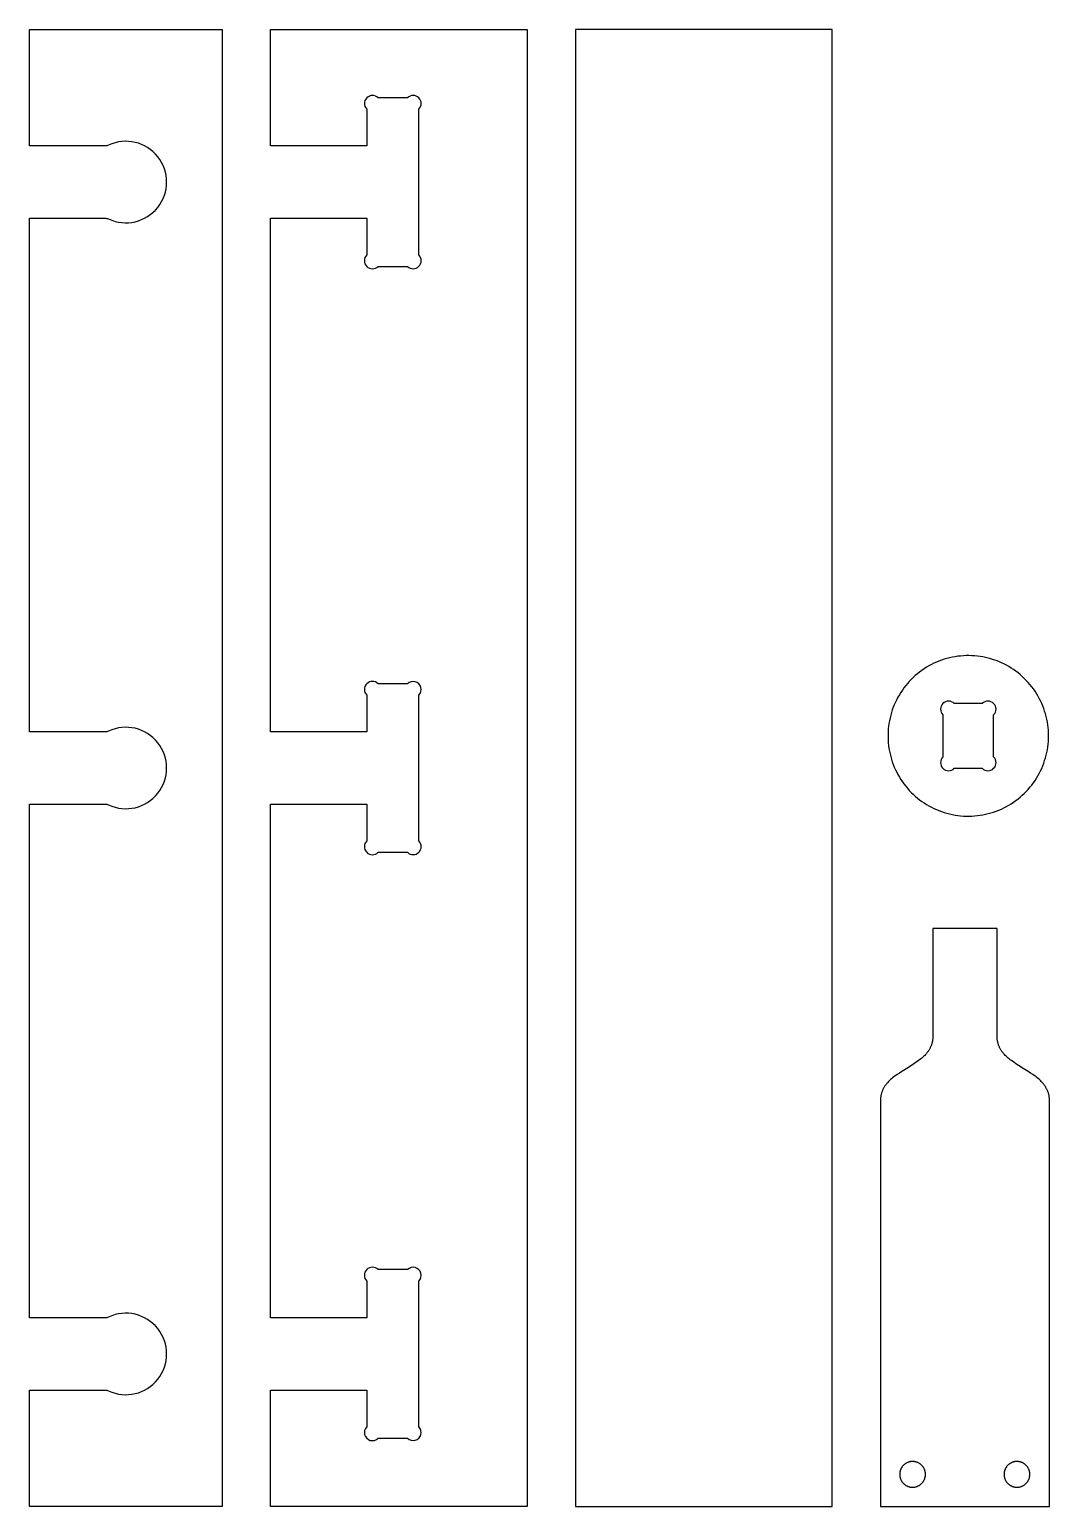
# Model space of a CAD drawing. Extents: x 0 to 15.9, y 0 to 23.
import ezdxf

# ---------------------------------------------------------------- set-up
doc = ezdxf.new("R2010")
doc.units = 0
doc.header["$MEASUREMENT"] = 0
doc.layers.add('2D_MODEL', color=18, linetype='CONTINUOUS')

msp = doc.modelspace()

# ---------------------------------------------------------------- linework, layer by layer
at = {"layer": '2D_MODEL'}
for points in [[(8.5, 23), (8.5, 0), (12.5, 0), (12.5, 23)], [(15.867, 12), (15.866, 12.043), (15.864, 12.087), (15.86, 12.13), (15.855, 12.173), (15.848, 12.216), (15.84, 12.258), (15.83, 12.301), (15.819, 12.343), (15.806, 12.384), (15.792, 12.425), (15.777, 12.466), (15.76, 12.506), (15.742, 12.545), (15.722, 12.584), (15.701, 12.622), (15.679, 12.659), (15.656, 12.696), (15.631, 12.731), (15.605, 12.766), (15.578, 12.8), (15.549, 12.833), (15.52, 12.865), (15.489, 12.895), (15.458, 12.925), (15.425, 12.954), (15.392, 12.981), (15.357, 13.007), (15.322, 13.033), (15.285, 13.056), (15.248, 13.079), (15.21, 13.1), (15.172, 13.12), (15.133, 13.139), (15.093, 13.156), (15.052, 13.172), (15.012, 13.186), (14.97, 13.199), (14.928, 13.211), (14.886, 13.221), (14.844, 13.229), (14.801, 13.236), (14.758, 13.242), (14.715, 13.246), (14.671, 13.249), (14.628, 13.25), (14.584, 13.25), (14.541, 13.248), (14.498, 13.244), (14.455, 13.239), (14.412, 13.233), (14.369, 13.225), (14.327, 13.216), (14.285, 13.205), (14.243, 13.193), (14.202, 13.179), (14.161, 13.164), (14.121, 13.147), (14.082, 13.13), (14.043, 13.11), (14.005, 13.09), (13.967, 13.068), (13.93, 13.045), (13.895, 13.02), (13.86, 12.994), (13.826, 12.968), (13.792, 12.94), (13.76, 12.91), (13.729, 12.88), (13.699, 12.849), (13.67, 12.816), (13.643, 12.783), (13.616, 12.749), (13.591, 12.714), (13.567, 12.677), (13.544, 12.641), (13.522, 12.603), (13.502, 12.565), (13.483, 12.526), (13.465, 12.486), (13.449, 12.446), (13.434, 12.405), (13.421, 12.364), (13.409, 12.322), (13.399, 12.28), (13.39, 12.237), (13.382, 12.194), (13.376, 12.151), (13.372, 12.108), (13.369, 12.065), (13.367, 12.022), (13.367, 11.978), (13.369, 11.935), (13.372, 11.892), (13.376, 11.849), (13.382, 11.806), (13.39, 11.763), (13.399, 11.72), (13.409, 11.678), (13.421, 11.636), (13.434, 11.595), (13.449, 11.554), (13.465, 11.514), (13.483, 11.474), (13.502, 11.435), (13.522, 11.397), (13.544, 11.359), (13.567, 11.323), (13.591, 11.286), (13.616, 11.251), (13.643, 11.217), (13.67, 11.184), (13.699, 11.151), (13.729, 11.12), (13.76, 11.09), (13.792, 11.06), (13.826, 11.032), (13.86, 11.006), (13.895, 10.98), (13.93, 10.955), (13.967, 10.932), (14.005, 10.91), (14.043, 10.89), (14.082, 10.87), (14.121, 10.853), (14.161, 10.836), (14.202, 10.821), (14.243, 10.807), (14.285, 10.795), (14.327, 10.784), (14.369, 10.775), (14.412, 10.767), (14.455, 10.761), (14.498, 10.756), (14.541, 10.752), (14.584, 10.75), (14.628, 10.75), (14.671, 10.751), (14.715, 10.754), (14.758, 10.758), (14.801, 10.764), (14.844, 10.771), (14.886, 10.779), (14.928, 10.789), (14.97, 10.801), (15.012, 10.814), (15.052, 10.828), (15.093, 10.844), (15.133, 10.861), (15.172, 10.88), (15.21, 10.9), (15.248, 10.921), (15.285, 10.944), (15.322, 10.967), (15.357, 10.993), (15.392, 11.019), (15.425, 11.046), (15.458, 11.075), (15.489, 11.105), (15.52, 11.135), (15.549, 11.167), (15.578, 11.2), (15.605, 11.234), (15.631, 11.269), (15.656, 11.304), (15.679, 11.341), (15.701, 11.378), (15.722, 11.416), (15.742, 11.455), (15.76, 11.494), (15.777, 11.534), (15.792, 11.575), (15.806, 11.616), (15.819, 11.657), (15.83, 11.699), (15.84, 11.742), (15.848, 11.784), (15.855, 11.827), (15.86, 11.87), (15.864, 11.913), (15.866, 11.957)], [(15.881, 0), (15.881, 6.322), (15.881, 6.333), (15.88, 6.345), (15.88, 6.356), (15.879, 6.367), (15.877, 6.378), (15.876, 6.389), (15.874, 6.399), (15.872, 6.41), (15.869, 6.42), (15.867, 6.43), (15.864, 6.44), (15.861, 6.45), (15.857, 6.46), (15.854, 6.469), (15.85, 6.478), (15.846, 6.488), (15.842, 6.497), (15.837, 6.506), (15.832, 6.514), (15.827, 6.523), (15.822, 6.532), (15.817, 6.54), (15.811, 6.549), (15.806, 6.557), (15.8, 6.565), (15.794, 6.573), (15.787, 6.581), (15.781, 6.588), (15.774, 6.596), (15.768, 6.604), (15.754, 6.618), (15.739, 6.633), (15.724, 6.647), (15.708, 6.661), (15.692, 6.674), (15.675, 6.688), (15.658, 6.701), (15.623, 6.726), (15.587, 6.75), (15.549, 6.774), (15.473, 6.822), (15.397, 6.869), (15.36, 6.893), (15.324, 6.917), (15.288, 6.943), (15.271, 6.956), (15.255, 6.969), (15.238, 6.982), (15.223, 6.996), (15.208, 7.01), (15.193, 7.025), (15.179, 7.04), (15.172, 7.047), (15.165, 7.055), (15.159, 7.063), (15.153, 7.07), (15.147, 7.078), (15.141, 7.086), (15.135, 7.095), (15.129, 7.103), (15.124, 7.111), (15.119, 7.12), (15.114, 7.129), (15.109, 7.138), (15.105, 7.146), (15.101, 7.156), (15.096, 7.165), (15.093, 7.174), (15.089, 7.184), (15.086, 7.193), (15.083, 7.203), (15.08, 7.213), (15.077, 7.223), (15.075, 7.233), (15.073, 7.244), (15.071, 7.254), (15.069, 7.265), (15.068, 7.276), (15.067, 7.287), (15.066, 7.299), (15.066, 7.31), (15.066, 7.322), (15.066, 9), (14.066, 9), (14.066, 7.322), (14.065, 7.31), (14.065, 7.299), (14.064, 7.287), (14.063, 7.276), (14.062, 7.265), (14.06, 7.254), (14.058, 7.244), (14.056, 7.233), (14.054, 7.223), (14.051, 7.213), (14.048, 7.203), (14.045, 7.193), (14.042, 7.184), (14.038, 7.174), (14.035, 7.165), (14.03, 7.156), (14.026, 7.146), (14.022, 7.138), (14.017, 7.129), (14.012, 7.12), (14.007, 7.111), (14.002, 7.103), (13.996, 7.095), (13.99, 7.086), (13.984, 7.078), (13.978, 7.07), (13.972, 7.063), (13.966, 7.055), (13.959, 7.047), (13.952, 7.04), (13.938, 7.025), (13.923, 7.01), (13.908, 6.996), (13.893, 6.982), (13.876, 6.969), (13.86, 6.956), (13.843, 6.943), (13.807, 6.917), (13.771, 6.893), (13.734, 6.869), (13.658, 6.822), (13.582, 6.774), (13.544, 6.75), (13.508, 6.726), (13.473, 6.701), (13.456, 6.688), (13.439, 6.674), (13.423, 6.661), (13.407, 6.647), (13.392, 6.633), (13.377, 6.618), (13.363, 6.604), (13.357, 6.596), (13.35, 6.588), (13.344, 6.581), (13.337, 6.573), (13.331, 6.565), (13.325, 6.557), (13.32, 6.549), (13.314, 6.54), (13.309, 6.532), (13.304, 6.523), (13.299, 6.514), (13.294, 6.506), (13.289, 6.497), (13.285, 6.488), (13.281, 6.478), (13.277, 6.469), (13.274, 6.46), (13.27, 6.45), (13.267, 6.44), (13.264, 6.43), (13.262, 6.42), (13.259, 6.41), (13.257, 6.399), (13.255, 6.389), (13.254, 6.378), (13.252, 6.367), (13.251, 6.356), (13.251, 6.345), (13.25, 6.333), (13.25, 6.322), (13.25, 0)], [(13.95, 0.5), (13.95, 0.507), (13.95, 0.514), (13.949, 0.521), (13.949, 0.528), (13.947, 0.535), (13.946, 0.541), (13.945, 0.548), (13.943, 0.555), (13.941, 0.562), (13.939, 0.568), (13.936, 0.575), (13.933, 0.581), (13.93, 0.587), (13.927, 0.594), (13.924, 0.6), (13.92, 0.606), (13.917, 0.612), (13.913, 0.617), (13.908, 0.623), (13.904, 0.628), (13.9, 0.634), (13.895, 0.639), (13.89, 0.644), (13.885, 0.648), (13.88, 0.653), (13.874, 0.657), (13.869, 0.662), (13.863, 0.666), (13.857, 0.669), (13.851, 0.673), (13.845, 0.676), (13.839, 0.68), (13.833, 0.683), (13.826, 0.685), (13.82, 0.688), (13.813, 0.69), (13.807, 0.692), (13.8, 0.694), (13.793, 0.696), (13.786, 0.697), (13.779, 0.698), (13.773, 0.699), (13.766, 0.7), (13.759, 0.7), (13.752, 0.7), (13.745, 0.7), (13.738, 0.7), (13.731, 0.7), (13.724, 0.699), (13.717, 0.698), (13.71, 0.697), (13.703, 0.695), (13.697, 0.693), (13.69, 0.691), (13.683, 0.689), (13.677, 0.687), (13.67, 0.684), (13.664, 0.681), (13.658, 0.678), (13.652, 0.675), (13.646, 0.671), (13.64, 0.668), (13.634, 0.664), (13.629, 0.66), (13.623, 0.655), (13.618, 0.651), (13.613, 0.646), (13.608, 0.641), (13.603, 0.636), (13.598, 0.631), (13.594, 0.626), (13.589, 0.62), (13.585, 0.614), (13.581, 0.609), (13.578, 0.603), (13.574, 0.597), (13.571, 0.591), (13.568, 0.584), (13.565, 0.578), (13.563, 0.571), (13.56, 0.565), (13.558, 0.558), (13.556, 0.552), (13.555, 0.545), (13.553, 0.538), (13.552, 0.531), (13.551, 0.524), (13.55, 0.517), (13.55, 0.51), (13.55, 0.503), (13.55, 0.497), (13.55, 0.49), (13.55, 0.483), (13.551, 0.476), (13.552, 0.469), (13.553, 0.462), (13.555, 0.455), (13.556, 0.448), (13.558, 0.442), (13.56, 0.435), (13.563, 0.429), (13.565, 0.422), (13.568, 0.416), (13.571, 0.409), (13.574, 0.403), (13.578, 0.397), (13.581, 0.391), (13.585, 0.386), (13.589, 0.38), (13.594, 0.374), (13.598, 0.369), (13.603, 0.364), (13.608, 0.359), (13.613, 0.354), (13.618, 0.349), (13.623, 0.345), (13.629, 0.34), (13.634, 0.336), (13.64, 0.332), (13.646, 0.329), (13.652, 0.325), (13.658, 0.322), (13.664, 0.319), (13.67, 0.316), (13.677, 0.313), (13.683, 0.311), (13.69, 0.309), (13.697, 0.307), (13.703, 0.305), (13.71, 0.303), (13.717, 0.302), (13.724, 0.301), (13.731, 0.3), (13.738, 0.3), (13.745, 0.3), (13.752, 0.3), (13.759, 0.3), (13.766, 0.3), (13.773, 0.301), (13.779, 0.302), (13.786, 0.303), (13.793, 0.304), (13.8, 0.306), (13.807, 0.308), (13.813, 0.31), (13.82, 0.312), (13.826, 0.315), (13.833, 0.317), (13.839, 0.32), (13.845, 0.324), (13.851, 0.327), (13.857, 0.331), (13.863, 0.334), (13.869, 0.338), (13.874, 0.343), (13.88, 0.347), (13.885, 0.352), (13.89, 0.356), (13.895, 0.361), (13.9, 0.366), (13.904, 0.372), (13.908, 0.377), (13.913, 0.383), (13.917, 0.388), (13.92, 0.394), (13.924, 0.4), (13.927, 0.406), (13.93, 0.413), (13.933, 0.419), (13.936, 0.425), (13.939, 0.432), (13.941, 0.438), (13.943, 0.445), (13.945, 0.452), (13.946, 0.459), (13.947, 0.465), (13.949, 0.472), (13.949, 0.479), (13.95, 0.486), (13.95, 0.493)], [(15.575, 0.5), (15.575, 0.507), (15.575, 0.514), (15.574, 0.521), (15.574, 0.528), (15.572, 0.535), (15.571, 0.541), (15.57, 0.548), (15.568, 0.555), (15.566, 0.562), (15.564, 0.568), (15.561, 0.575), (15.558, 0.581), (15.555, 0.587), (15.552, 0.594), (15.549, 0.6), (15.545, 0.606), (15.542, 0.612), (15.538, 0.617), (15.533, 0.623), (15.529, 0.628), (15.525, 0.634), (15.52, 0.639), (15.515, 0.644), (15.51, 0.648), (15.505, 0.653), (15.499, 0.657), (15.494, 0.662), (15.488, 0.666), (15.482, 0.669), (15.476, 0.673), (15.47, 0.676), (15.464, 0.68), (15.458, 0.683), (15.451, 0.685), (15.445, 0.688), (15.438, 0.69), (15.432, 0.692), (15.425, 0.694), (15.418, 0.696), (15.411, 0.697), (15.404, 0.698), (15.398, 0.699), (15.391, 0.7), (15.384, 0.7), (15.377, 0.7), (15.37, 0.7), (15.363, 0.7), (15.356, 0.7), (15.349, 0.699), (15.342, 0.698), (15.335, 0.697), (15.328, 0.695), (15.322, 0.693), (15.315, 0.691), (15.308, 0.689), (15.302, 0.687), (15.295, 0.684), (15.289, 0.681), (15.283, 0.678), (15.277, 0.675), (15.271, 0.671), (15.265, 0.668), (15.259, 0.664), (15.254, 0.66), (15.248, 0.655), (15.243, 0.651), (15.238, 0.646), (15.233, 0.641), (15.228, 0.636), (15.223, 0.631), (15.219, 0.626), (15.214, 0.62), (15.21, 0.614), (15.206, 0.609), (15.203, 0.603), (15.199, 0.597), (15.196, 0.591), (15.193, 0.584), (15.19, 0.578), (15.188, 0.571), (15.185, 0.565), (15.183, 0.558), (15.181, 0.552), (15.18, 0.545), (15.178, 0.538), (15.177, 0.531), (15.176, 0.524), (15.175, 0.517), (15.175, 0.51), (15.175, 0.503), (15.175, 0.497), (15.175, 0.49), (15.175, 0.483), (15.176, 0.476), (15.177, 0.469), (15.178, 0.462), (15.18, 0.455), (15.181, 0.448), (15.183, 0.442), (15.185, 0.435), (15.188, 0.429), (15.19, 0.422), (15.193, 0.416), (15.196, 0.409), (15.199, 0.403), (15.203, 0.397), (15.206, 0.391), (15.21, 0.386), (15.214, 0.38), (15.219, 0.374), (15.223, 0.369), (15.228, 0.364), (15.233, 0.359), (15.238, 0.354), (15.243, 0.349), (15.248, 0.345), (15.254, 0.34), (15.259, 0.336), (15.265, 0.332), (15.271, 0.329), (15.277, 0.325), (15.283, 0.322), (15.289, 0.319), (15.295, 0.316), (15.302, 0.313), (15.308, 0.311), (15.315, 0.309), (15.322, 0.307), (15.328, 0.305), (15.335, 0.303), (15.342, 0.302), (15.349, 0.301), (15.356, 0.3), (15.363, 0.3), (15.37, 0.3), (15.377, 0.3), (15.384, 0.3), (15.391, 0.3), (15.398, 0.301), (15.404, 0.302), (15.411, 0.303), (15.418, 0.304), (15.425, 0.306), (15.432, 0.308), (15.438, 0.31), (15.445, 0.312), (15.451, 0.315), (15.458, 0.317), (15.464, 0.32), (15.47, 0.324), (15.476, 0.327), (15.482, 0.331), (15.488, 0.334), (15.494, 0.338), (15.499, 0.343), (15.505, 0.347), (15.51, 0.352), (15.515, 0.356), (15.52, 0.361), (15.525, 0.366), (15.529, 0.372), (15.533, 0.377), (15.538, 0.383), (15.542, 0.388), (15.545, 0.394), (15.549, 0.4), (15.552, 0.406), (15.555, 0.413), (15.558, 0.419), (15.561, 0.425), (15.564, 0.432), (15.566, 0.438), (15.568, 0.445), (15.57, 0.452), (15.571, 0.459), (15.572, 0.465), (15.574, 0.472), (15.574, 0.479), (15.575, 0.486), (15.575, 0.493)]]:
    msp.add_lwpolyline(points, close=True, dxfattribs=at)
for points in [[(1.176, 1.812, -0.110533), (1.229, 1.801, 1.576655), (1.229, 2.949, -0.110533), (1.176, 2.937), (0, 2.937), (0, 10.938), (1.176, 10.938, -0.110533), (1.229, 10.926, 1.576655), (1.229, 12.074, -0.110533), (1.176, 12.062), (0, 12.062), (0, 20.062), (1.176, 20.062, -0.110533), (1.229, 20.051, 1.576655), (1.229, 21.199, -0.110533), (1.176, 21.187), (0, 21.187), (0, 23), (3, 23), (3, 0), (0, 0), (0, 1.812)], [(5.25, 1.239, 1), (5.427, 1.062), (5.886, 1.062, 1), (6.062, 1.239), (6.062, 3.511, 1), (5.886, 3.688), (5.427, 3.688, 1), (5.25, 3.511), (5.25, 2.937), (3.75, 2.937), (3.75, 10.938), (5.25, 10.938), (5.25, 10.364, 1), (5.427, 10.187), (5.886, 10.187, 1), (6.062, 10.364), (6.062, 12.636, 1), (5.886, 12.812), (5.427, 12.812, 1), (5.25, 12.636), (5.25, 12.062), (3.75, 12.062), (3.75, 20.062), (5.25, 20.062), (5.25, 19.489, 1), (5.427, 19.312), (5.886, 19.312, 1), (6.062, 19.489), (6.062, 21.761, 1), (5.886, 21.937), (5.427, 21.937, 1), (5.25, 21.761), (5.25, 21.187), (3.75, 21.187), (3.75, 23), (7.75, 23), (7.75, 0), (3.75, 0), (3.75, 1.812), (5.25, 1.812)], [(14.399, 12.505, 1), (14.222, 12.328), (14.222, 11.672, 1), (14.399, 11.495), (14.835, 11.495, 1), (15.012, 11.672), (15.012, 12.328, 1), (14.835, 12.505)]]:
    msp.add_lwpolyline(points, format="xyb", close=True, dxfattribs=at)

doc.saveas('drawing.dxf')
